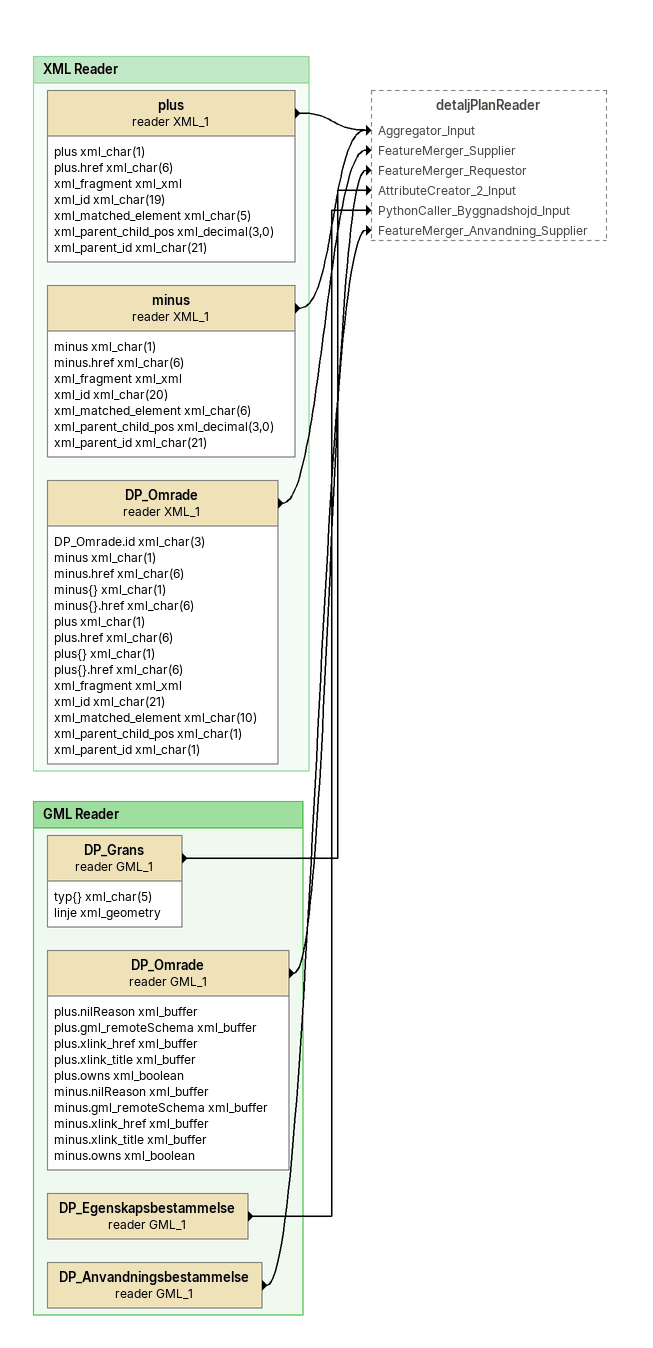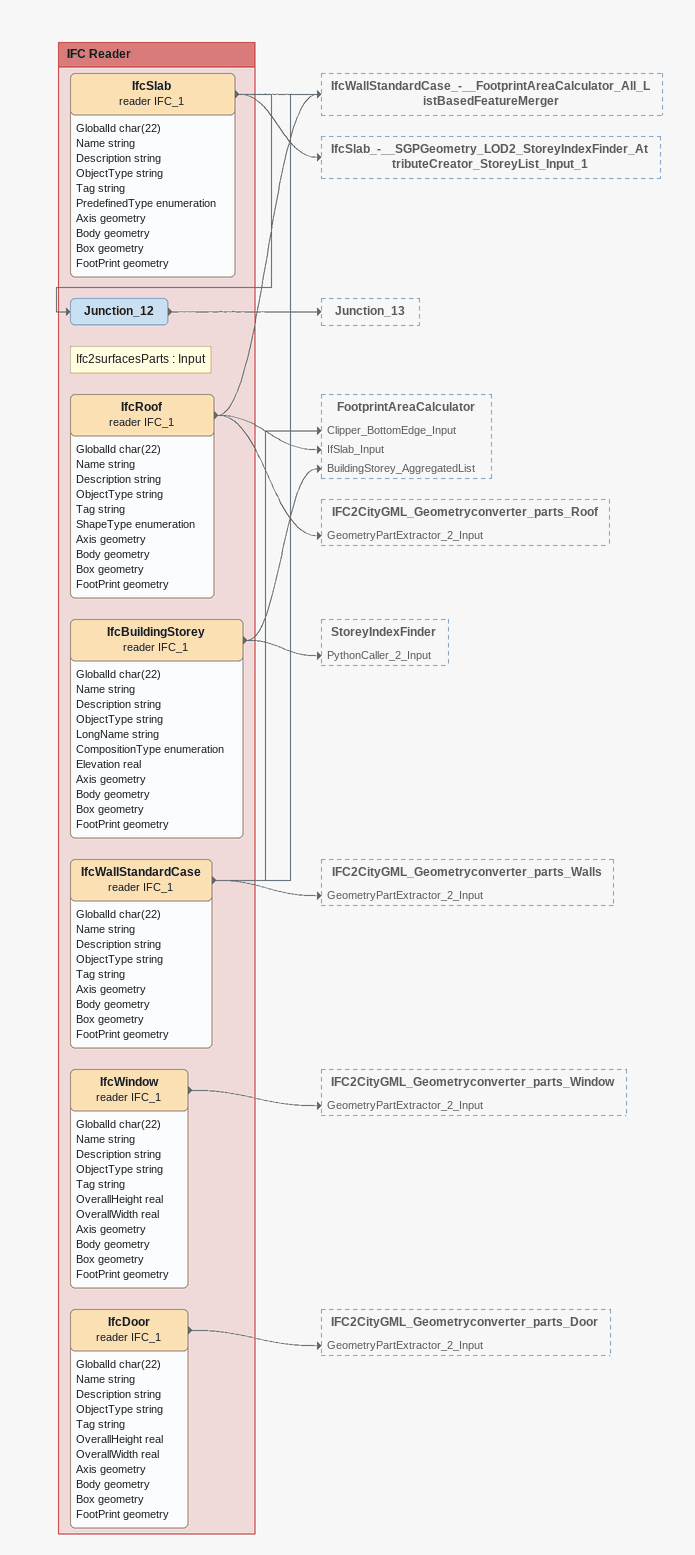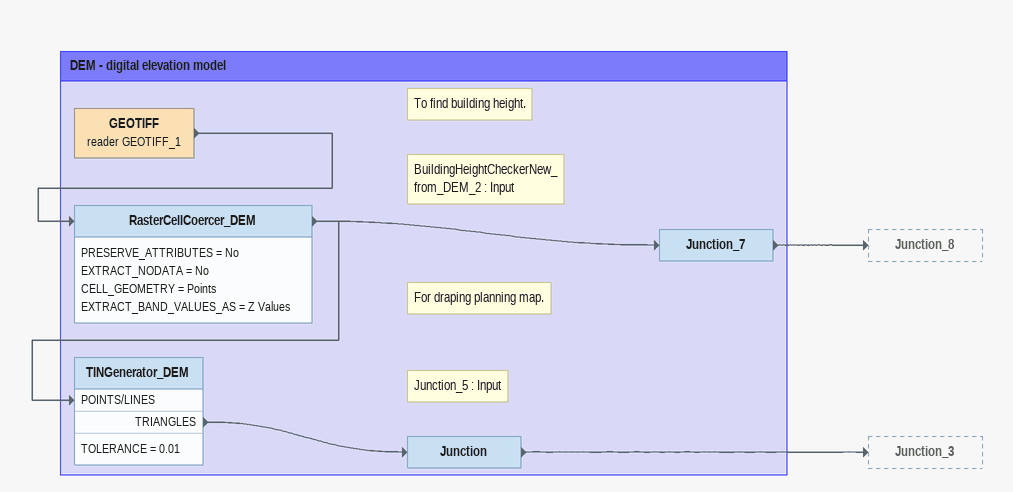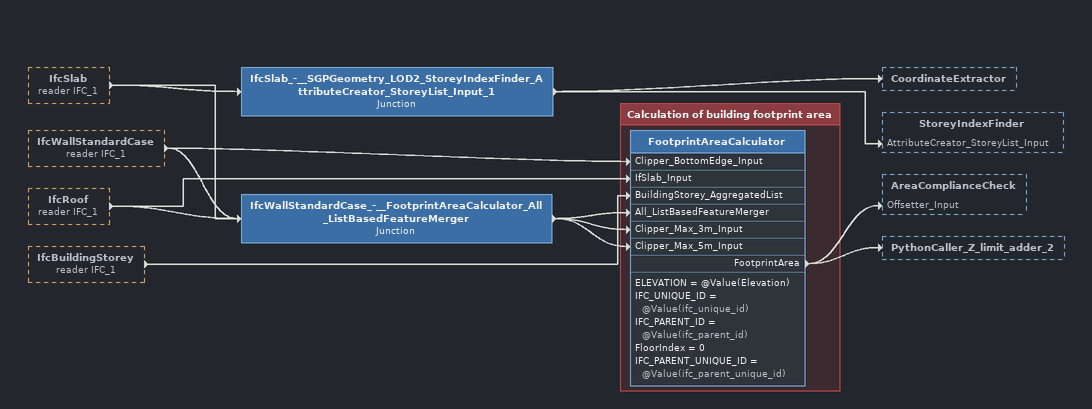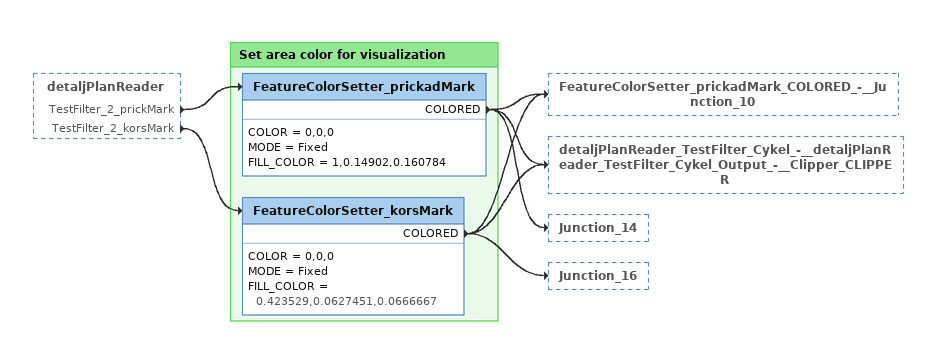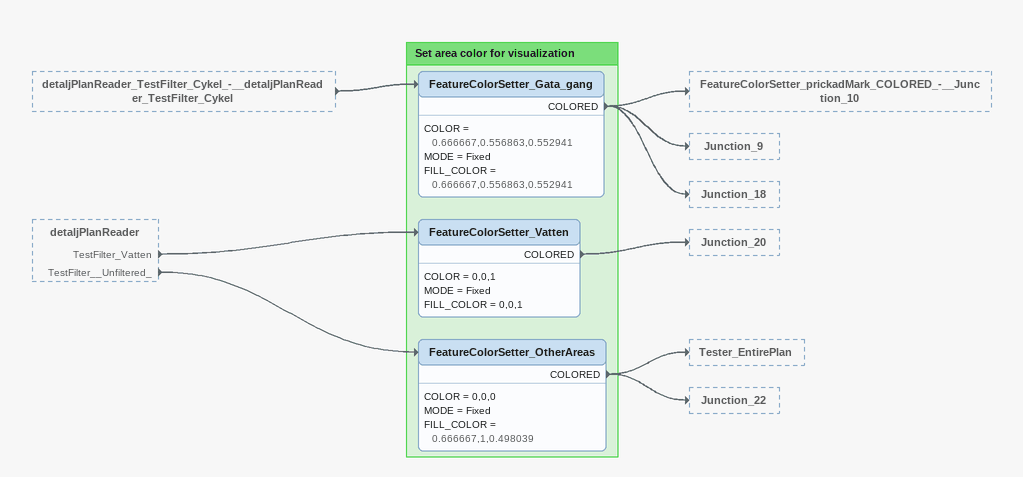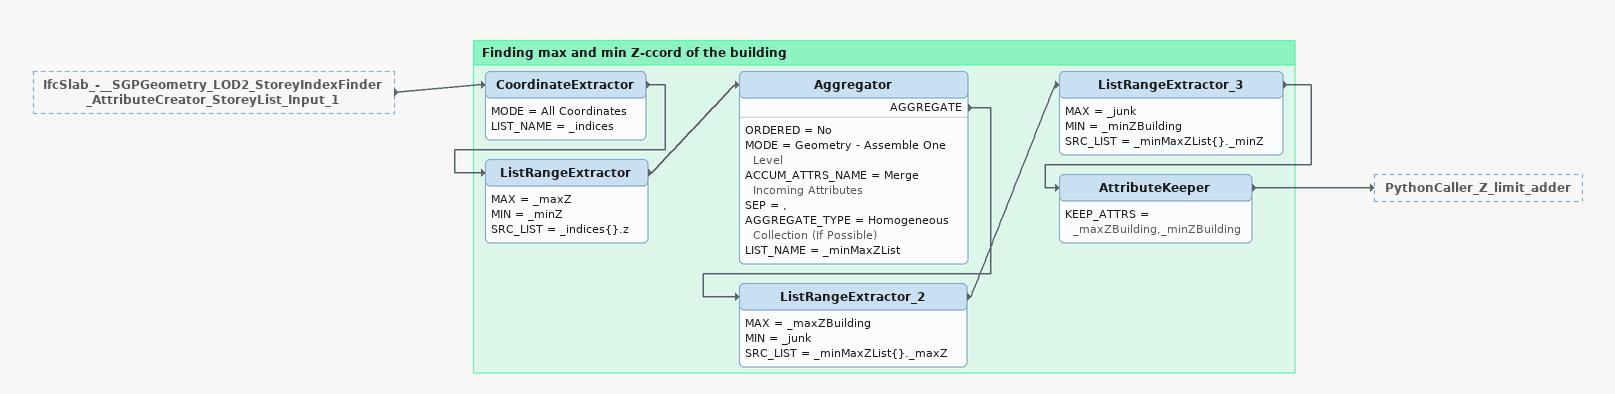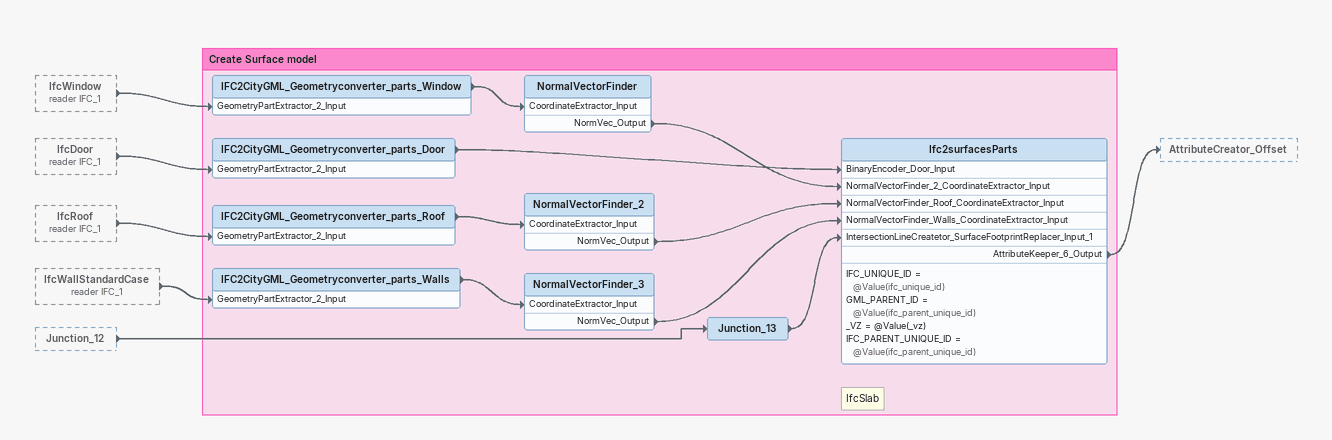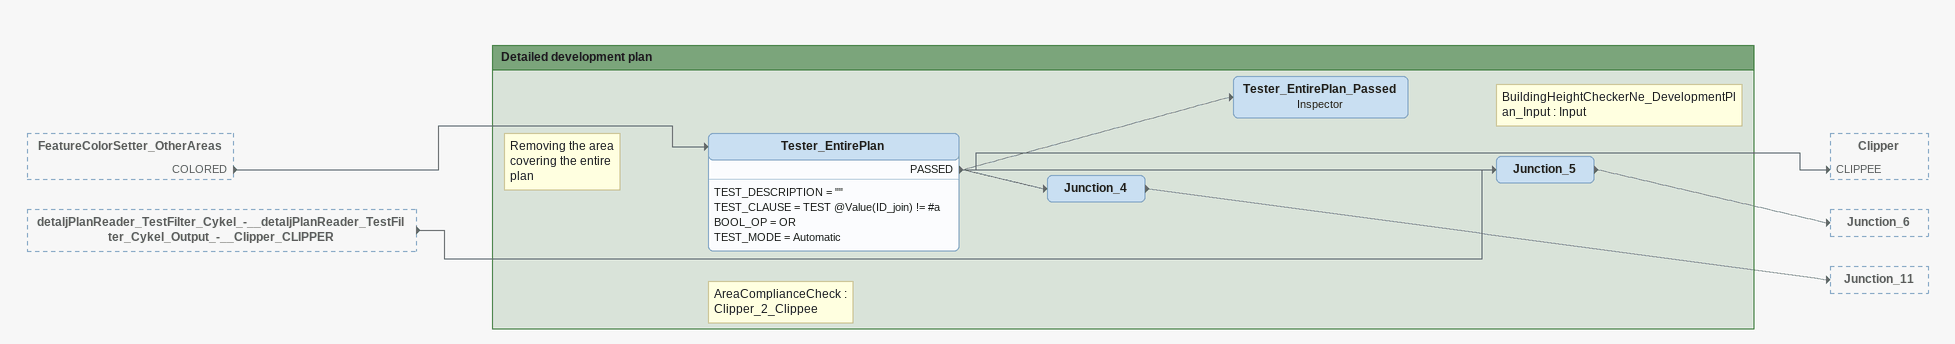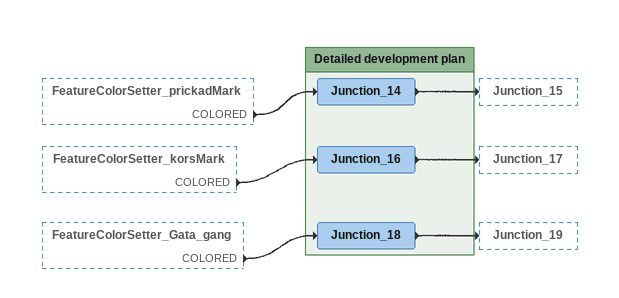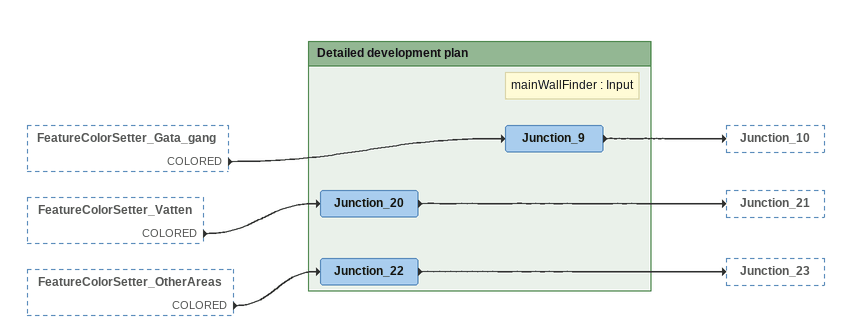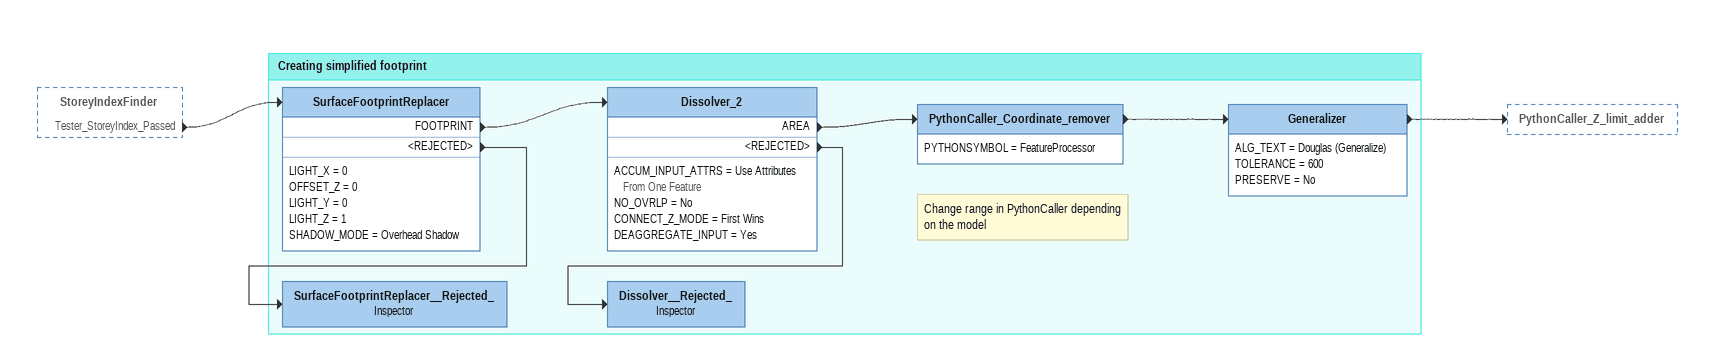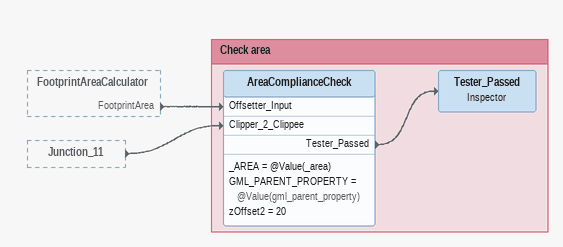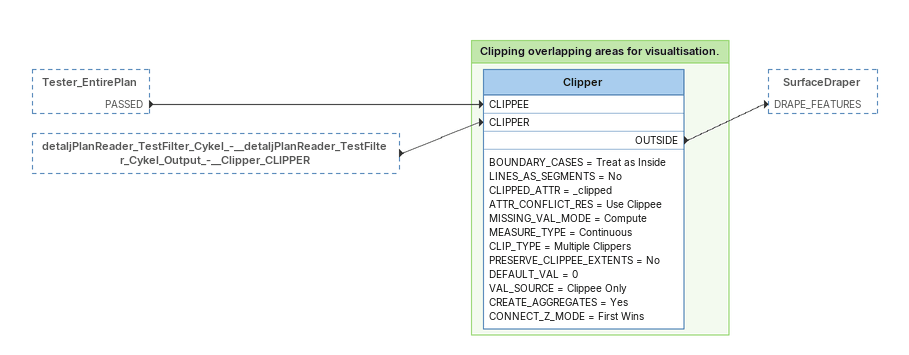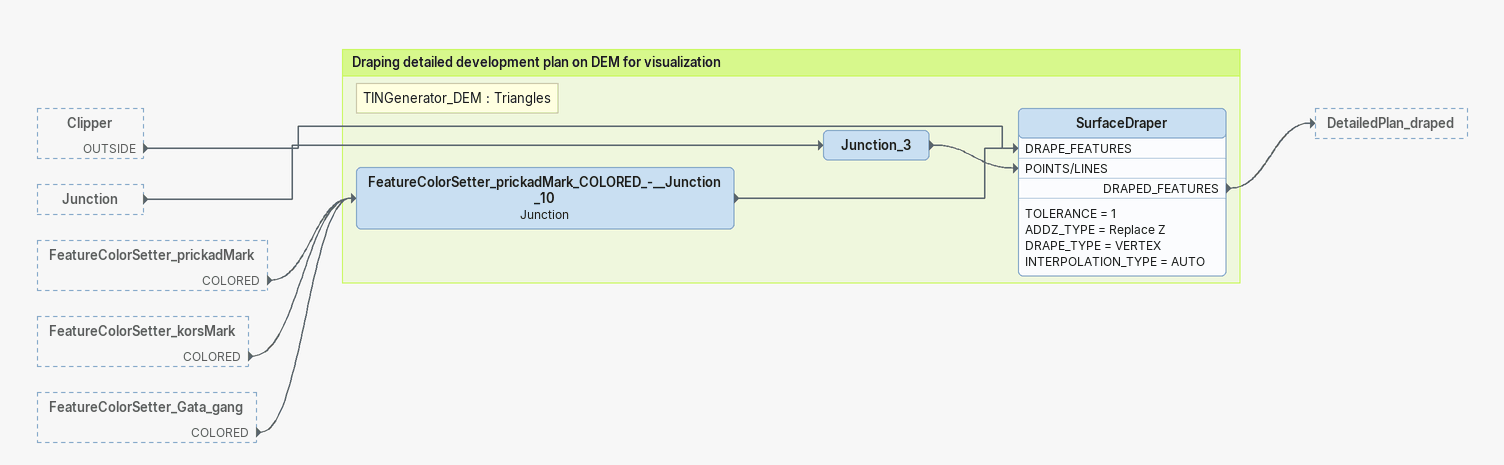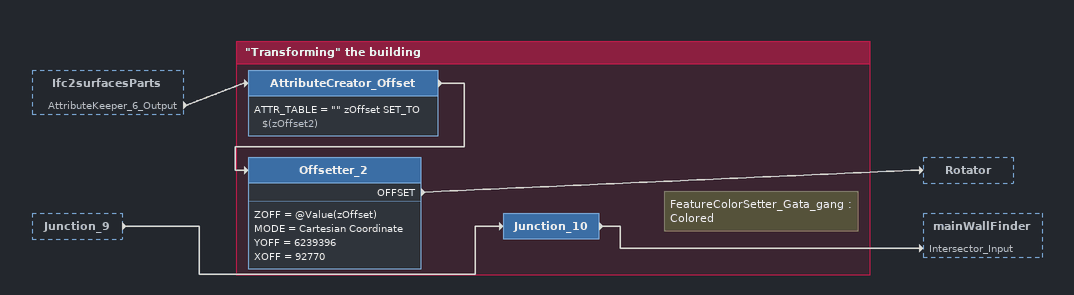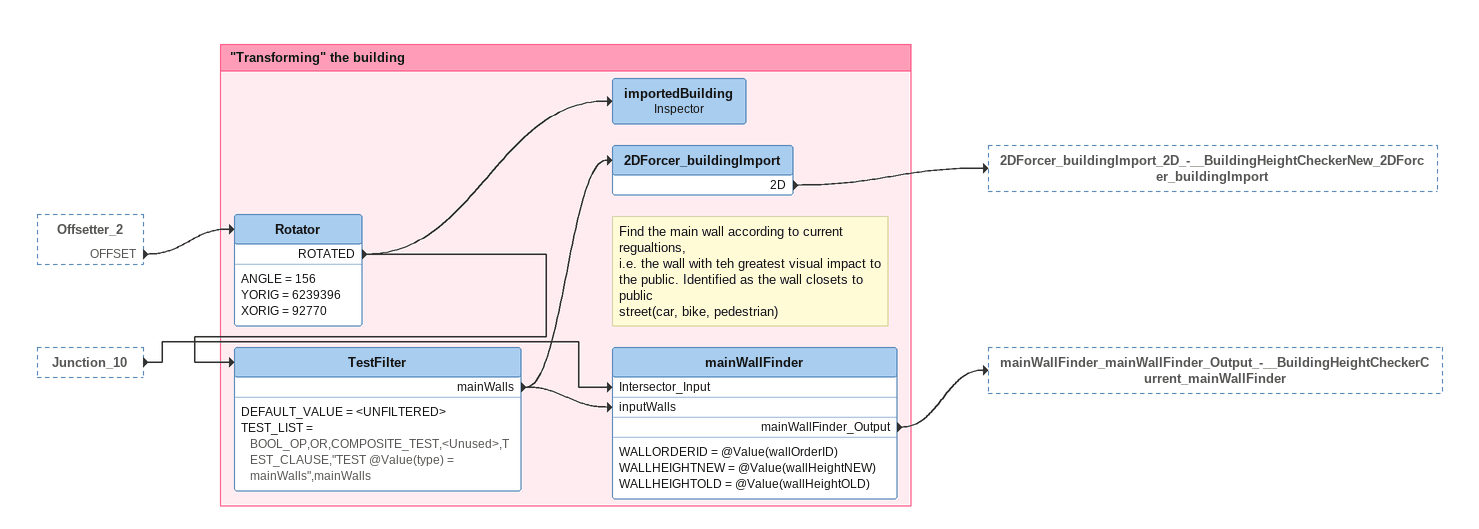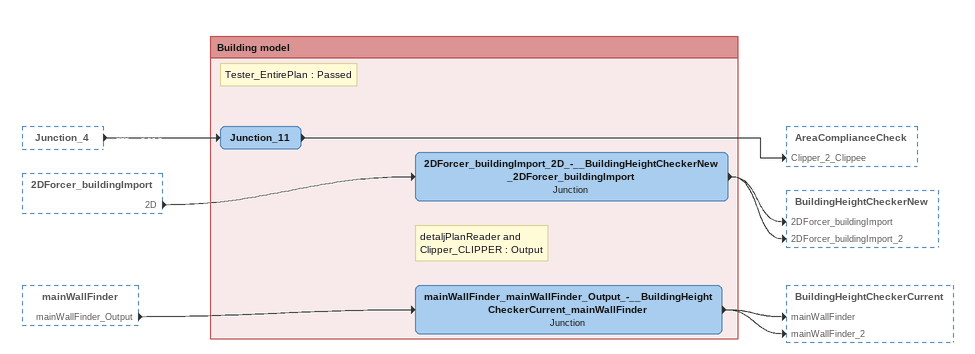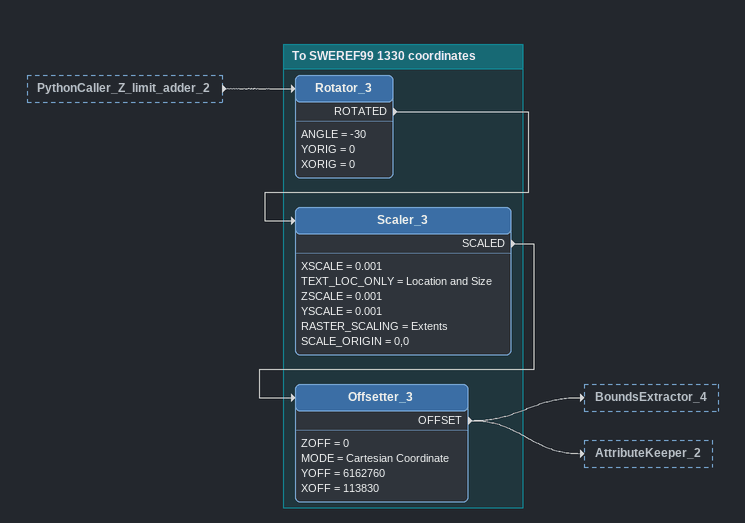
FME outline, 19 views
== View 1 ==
Bookmark: XML Reader
plus (reader XML_1)
    attributes: plus xml_char(1), plus.href xml_char(6), xml_fragment xml_xml, xml_id xml_char(19), xml_matched_element xml_char(5), xml_parent_child_pos xml_decimal(3,0), xml_parent_id xml_char(21)
    -> detaljPlanReader [Aggregator_Input]
minus (reader XML_1)
    attributes: minus xml_char(1), minus.href xml_char(6), xml_fragment xml_xml, xml_id xml_char(20), xml_matched_element xml_char(6), xml_parent_child_pos xml_decimal(3,0), xml_parent_id xml_char(21)
    -> detaljPlanReader [Aggregator_Input]
DP_Omrade (reader XML_1)
    attributes: DP_Omrade.id xml_char(3), minus xml_char(1), minus.href xml_char(6), minus{} xml_char(1), minus{}.href xml_char(6), plus xml_char(1), plus.href xml_char(6), plus{} xml_char(1), plus{}.href xml_char(6), xml_fragment xml_xml, xml_id xml_char(21), xml_matched_element xml_char(10), xml_parent_child_pos xml_char(1), xml_parent_id xml_char(1)
    -> detaljPlanReader [FeatureMerger_Supplier]

Bookmark: GML Reader
DP_Grans (reader GML_1)
    attributes: typ{} xml_char(5), linje xml_geometry
    -> detaljPlanReader [AttributeCreator_2_Input]
DP_Omrade (reader GML_1)
    attributes: plus.nilReason xml_buffer, plus.gml_remoteSchema xml_buffer, plus.xlink_href xml_buffer, plus.xlink_title xml_buffer, plus.owns xml_boolean, minus.nilReason xml_buffer, minus.gml_remoteSchema xml_buffer, minus.xlink_href xml_buffer, minus.xlink_title xml_buffer, minus.owns xml_boolean
    -> detaljPlanReader [FeatureMerger_Requestor]
DP_Egenskapsbestammelse (reader GML_1)
    -> detaljPlanReader [PythonCaller_Byggnadshojd_Input]
DP_Anvandningsbestammelse (reader GML_1)
    -> detaljPlanReader [FeatureMerger_Anvandning_Supplier]

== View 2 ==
Bookmark: IFC Reader
IfcSlab (reader IFC_1)
    attributes: GlobalId char(22), Name string, Description string, ObjectType string, Tag string, PredefinedType enumeration, Axis geometry, Body geometry, Box geometry, FootPrint geometry
    -> IfcWallStandardCase_-__FootprintAreaCalculator_All_ListBasedFeatureMerger
    -> IfcSlab_-__SGPGeometry_LOD2_StoreyIndexFinder_AttributeCreator_StoreyList_Input_1
    -> Junction_12
Note: Ifc2surfacesParts : Input
Junction_12
    -> Junction_13
IfcRoof (reader IFC_1)
    attributes: GlobalId char(22), Name string, Description string, ObjectType string, Tag string, ShapeType enumeration, Axis geometry, Body geometry, Box geometry, FootPrint geometry
    -> IfcWallStandardCase_-__FootprintAreaCalculator_All_ListBasedFeatureMerger
    -> IFC2CityGML_Geometryconverter_parts_Roof [GeometryPartExtractor_2_Input]
    -> FootprintAreaCalculator [IfSlab_Input]
IfcBuildingStorey (reader IFC_1)
    attributes: GlobalId char(22), Name string, Description string, ObjectType string, LongName string, CompositionType enumeration, Elevation real, Axis geometry, Body geometry, Box geometry, FootPrint geometry
    -> StoreyIndexFinder [PythonCaller_2_Input]
    -> FootprintAreaCalculator [BuildingStorey_AggregatedList]
IfcWallStandardCase (reader IFC_1)
    attributes: GlobalId char(22), Name string, Description string, ObjectType string, Tag string, Axis geometry, Body geometry, Box geometry, FootPrint geometry
    -> IfcWallStandardCase_-__FootprintAreaCalculator_All_ListBasedFeatureMerger
    -> IFC2CityGML_Geometryconverter_parts_Walls [GeometryPartExtractor_2_Input]
    -> FootprintAreaCalculator [Clipper_BottomEdge_Input]
IfcWindow (reader IFC_1)
    attributes: GlobalId char(22), Name string, Description string, ObjectType string, Tag string, OverallHeight real, OverallWidth real, Axis geometry, Body geometry, Box geometry, FootPrint geometry
    -> IFC2CityGML_Geometryconverter_parts_Window [GeometryPartExtractor_2_Input]
IfcDoor (reader IFC_1)
    attributes: GlobalId char(22), Name string, Description string, ObjectType string, Tag string, OverallHeight real, OverallWidth real, Axis geometry, Body geometry, Box geometry, FootPrint geometry
    -> IFC2CityGML_Geometryconverter_parts_Door [GeometryPartExtractor_2_Input]

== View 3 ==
Bookmark: DEM - digital elevation model
GEOTIFF (reader GEOTIFF_1)
    -> RasterCellCoercer_DEM
Note: To find building height.
RasterCellCoercer_DEM
    PRESERVE_ATTRIBUTES = No
    EXTRACT_NODATA = No
    CELL_GEOMETRY = Points
    EXTRACT_BAND_VALUES_AS = Z Values
    -> TINGenerator_DEM [POINTS/LINES]
    -> Junction_7
Note: BuildingHeightCheckerNew_ / from_DEM_2 : Input
Junction_7
    -> Junction_8
Note: For draping planning map.
TINGenerator_DEM
    TOLERANCE = 0.01
    TRIANGLES -> Junction
Note: Junction_5 : Input
Junction
    -> Junction_3

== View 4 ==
IfcSlab (reader IFC_1) [outside]
    -> IfcWallStandardCase_-__FootprintAreaCalculator_All_ListBasedFeatureMerger
    -> IfcSlab_-__SGPGeometry_LOD2_StoreyIndexFinder_AttributeCreator_StoreyList_Input_1
IfcWallStandardCase (reader IFC_1) [outside]
    -> IfcWallStandardCase_-__FootprintAreaCalculator_All_ListBasedFeatureMerger
    -> FootprintAreaCalculator [Clipper_BottomEdge_Input]
IfcRoof (reader IFC_1) [outside]
    -> IfcWallStandardCase_-__FootprintAreaCalculator_All_ListBasedFeatureMerger
    -> FootprintAreaCalculator [IfSlab_Input]
IfcBuildingStorey (reader IFC_1) [outside]
    -> FootprintAreaCalculator [BuildingStorey_AggregatedList]
IfcSlab_-__SGPGeometry_LOD2_StoreyIndexFinder_AttributeCreator_StoreyList_Input_1: Junction
    -> CoordinateExtractor
    -> StoreyIndexFinder [AttributeCreator_StoreyList_Input]
IfcWallStandardCase_-__FootprintAreaCalculator_All_ListBasedFeatureMerger: Junction
    -> FootprintAreaCalculator [All_ListBasedFeatureMerger]
    -> FootprintAreaCalculator [Clipper_Max_3m_Input]
    -> FootprintAreaCalculator [Clipper_Max_5m_Input]

Bookmark: Calculation of building footprint area
FootprintAreaCalculator
    ELEVATION = @Value(Elevation)
    IFC_UNIQUE_ID = @Value(ifc_unique_id)
    IFC_PARENT_ID = @Value(ifc_parent_id)
    FloorIndex = 0
    IFC_PARENT_UNIQUE_ID = @Value(ifc_parent_unique_id)
    FootprintArea -> AreaComplianceCheck [Offsetter_Input]
    FootprintArea -> PythonCaller_Z_limit_adder_2

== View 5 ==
detaljPlanReader [outside]
    TestFilter_2_prickMark -> FeatureColorSetter_prickadMark
    TestFilter_2_korsMark -> FeatureColorSetter_korsMark

Bookmark: Set area color for visualization
FeatureColorSetter_prickadMark
    COLOR = 0,0,0
    MODE = Fixed
    FILL_COLOR = 1,0.14902,0.160784
    COLORED -> FeatureColorSetter_prickadMark_COLORED_-__Junction_10
    COLORED -> detaljPlanReader_TestFilter_Cykel_-__detaljPlanReader_TestFilter_Cykel_Output_-__Clipper_CLIPPER
    COLORED -> Junction_14
FeatureColorSetter_korsMark
    COLOR = 0,0,0
    MODE = Fixed
    FILL_COLOR = 0.423529,0.0627451,0.0666667
    COLORED -> FeatureColorSetter_prickadMark_COLORED_-__Junction_10
    COLORED -> detaljPlanReader_TestFilter_Cykel_-__detaljPlanReader_TestFilter_Cykel_Output_-__Clipper_CLIPPER
    COLORED -> Junction_16

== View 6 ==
detaljPlanReader_TestFilter_Cykel_-__detaljPlanReader_TestFilter_Cykel [outside]
    -> FeatureColorSetter_Gata_gang
detaljPlanReader [outside]
    TestFilter_Vatten -> FeatureColorSetter_Vatten
    TestFilter__Unfiltered_ -> FeatureColorSetter_OtherAreas

Bookmark: Set area color for visualization
FeatureColorSetter_Gata_gang
    COLOR = 0.666667,0.556863,0.552941
    MODE = Fixed
    FILL_COLOR = 0.666667,0.556863,0.552941
    COLORED -> FeatureColorSetter_prickadMark_COLORED_-__Junction_10
    COLORED -> Junction_9
    COLORED -> Junction_18
FeatureColorSetter_Vatten
    COLOR = 0,0,1
    MODE = Fixed
    FILL_COLOR = 0,0,1
    COLORED -> Junction_20
FeatureColorSetter_OtherAreas
    COLOR = 0,0,0
    MODE = Fixed
    FILL_COLOR = 0.666667,1,0.498039
    COLORED -> Tester_EntirePlan
    COLORED -> Junction_22

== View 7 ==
IfcSlab_-__SGPGeometry_LOD2_StoreyIndexFinder_AttributeCreator_StoreyList_Input_1 [outside]
    -> CoordinateExtractor

Bookmark: Finding max and min Z-ccord of the building
CoordinateExtractor
    MODE = All Coordinates
    LIST_NAME = _indices
    -> ListRangeExtractor
ListRangeExtractor
    MAX = _maxZ
    MIN = _minZ
    SRC_LIST = _indices{}.z
    -> Aggregator
Aggregator
    ORDERED = No
    MODE = Geometry - Assemble One Level
    ACCUM_ATTRS_NAME = Merge Incoming Attributes
    SEP = ,
    AGGREGATE_TYPE = Homogeneous Collection (If Possible)
    LIST_NAME = _minMaxZList
    AGGREGATE -> ListRangeExtractor_2
ListRangeExtractor_2
    MAX = _maxZBuilding
    MIN = _junk
    SRC_LIST = _minMaxZList{}._maxZ
    -> ListRangeExtractor_3
ListRangeExtractor_3
    MAX = _junk
    MIN = _minZBuilding
    SRC_LIST = _minMaxZList{}._minZ
    -> AttributeKeeper
AttributeKeeper
    KEEP_ATTRS = _maxZBuilding,_minZBuilding
    -> PythonCaller_Z_limit_adder

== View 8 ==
IfcWindow (reader IFC_1) [outside]
    -> IFC2CityGML_Geometryconverter_parts_Window [GeometryPartExtractor_2_Input]
IfcDoor (reader IFC_1) [outside]
    -> IFC2CityGML_Geometryconverter_parts_Door [GeometryPartExtractor_2_Input]
IfcRoof (reader IFC_1) [outside]
    -> IFC2CityGML_Geometryconverter_parts_Roof [GeometryPartExtractor_2_Input]
IfcWallStandardCase (reader IFC_1) [outside]
    -> IFC2CityGML_Geometryconverter_parts_Walls [GeometryPartExtractor_2_Input]
Junction_12 [outside]
    -> Junction_13

Bookmark: Create Surface model
Note: IfcSlab
Junction_13
    -> Ifc2surfacesParts [IntersectionLineCreatetor_SurfaceFootprintReplacer_Input_1]
IFC2CityGML_Geometryconverter_parts_Roof
    -> NormalVectorFinder_2 [CoordinateExtractor_Input]
NormalVectorFinder_2
    NormVec_Output -> Ifc2surfacesParts [NormalVectorFinder_Roof_CoordinateExtractor_Input]
IFC2CityGML_Geometryconverter_parts_Walls
    -> NormalVectorFinder_3 [CoordinateExtractor_Input]
NormalVectorFinder_3
    NormVec_Output -> Ifc2surfacesParts [NormalVectorFinder_Walls_CoordinateExtractor_Input]
IFC2CityGML_Geometryconverter_parts_Window
    -> NormalVectorFinder [CoordinateExtractor_Input]
NormalVectorFinder
    NormVec_Output -> Ifc2surfacesParts [NormalVectorFinder_2_CoordinateExtractor_Input]
IFC2CityGML_Geometryconverter_parts_Door
    -> Ifc2surfacesParts [BinaryEncoder_Door_Input]
Ifc2surfacesParts
    IFC_UNIQUE_ID = @Value(ifc_unique_id)
    GML_PARENT_ID = @Value(ifc_parent_unique_id)
    _VZ = @Value(_vz)
    IFC_PARENT_UNIQUE_ID = @Value(ifc_parent_unique_id)
    AttributeKeeper_6_Output -> AttributeCreator_Offset

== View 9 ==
FeatureColorSetter_OtherAreas [outside]
    COLORED -> Tester_EntirePlan
detaljPlanReader_TestFilter_Cykel_-__detaljPlanReader_TestFilter_Cykel_Output_-__Clipper_CLIPPER [outside]
    -> Junction_5

Bookmark: Detailed development plan
Note: Removing the area / covering the entire / plan
Tester_EntirePlan
    TEST_DESCRIPTION = ""
    TEST_CLAUSE = TEST @Value(ID_join) != #a
    BOOL_OP = OR
    TEST_MODE = Automatic
    PASSED -> Clipper [CLIPPEE]
    PASSED -> Junction_5
    PASSED -> Tester_EntirePlan_Passed
    PASSED -> Junction_4
Tester_EntirePlan_Passed: Inspector
Note: BuildingHeightCheckerNe_DevelopmentPlan_Input : Input
Junction_5
    -> Junction_6
Note: AreaComplianceCheck : Clipper_2_Clippee
Junction_4
    -> Junction_11

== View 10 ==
FeatureColorSetter_prickadMark [outside]
    COLORED -> Junction_14
FeatureColorSetter_korsMark [outside]
    COLORED -> Junction_16
FeatureColorSetter_Gata_gang [outside]
    COLORED -> Junction_18

Bookmark: Detailed development plan
Junction_14
    -> Junction_15
Junction_16
    -> Junction_17
Junction_18
    -> Junction_19

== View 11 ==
FeatureColorSetter_Gata_gang [outside]
    COLORED -> Junction_9
FeatureColorSetter_Vatten [outside]
    COLORED -> Junction_20
FeatureColorSetter_OtherAreas [outside]
    COLORED -> Junction_22

Bookmark: Detailed development plan
Note: mainWallFinder : Input
Junction_9
    -> Junction_10
Junction_20
    -> Junction_21
Junction_22
    -> Junction_23

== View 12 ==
StoreyIndexFinder [outside]
    Tester_StoreyIndex_Passed -> SurfaceFootprintReplacer

Bookmark: Creating simplified footprint
SurfaceFootprintReplacer
    LIGHT_X = 0
    OFFSET_Z = 0
    LIGHT_Y = 0
    LIGHT_Z = 1
    SHADOW_MODE = Overhead Shadow
    FOOTPRINT -> Dissolver_2
    <REJECTED> -> SurfaceFootprintReplacer__Rejected_
Dissolver_2
    ACCUM_INPUT_ATTRS = Use Attributes From One Feature
    NO_OVRLP = No
    CONNECT_Z_MODE = First Wins
    DEAGGREGATE_INPUT = Yes
    AREA -> PythonCaller_Coordinate_remover
    <REJECTED> -> Dissolver__Rejected_
Note: Change range in PythonCaller depending on the model
PythonCaller_Coordinate_remover
    PYTHONSYMBOL = FeatureProcessor
    -> Generalizer
Generalizer
    ALG_TEXT = Douglas (Generalize)
    TOLERANCE = 600
    PRESERVE = No
    -> PythonCaller_Z_limit_adder
Dissolver__Rejected_: Inspector
SurfaceFootprintReplacer__Rejected_: Inspector

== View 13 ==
FootprintAreaCalculator [outside]
    FootprintArea -> AreaComplianceCheck [Offsetter_Input]
Junction_11 [outside]
    -> AreaComplianceCheck [Clipper_2_Clippee]

Bookmark: Check area
AreaComplianceCheck
    _AREA = @Value(_area)
    GML_PARENT_PROPERTY = @Value(gml_parent_property)
    zOffset2 = 20
    Tester_Passed -> Tester_Passed
Tester_Passed: Inspector

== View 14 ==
Tester_EntirePlan [outside]
    PASSED -> Clipper [CLIPPEE]
detaljPlanReader_TestFilter_Cykel_-__detaljPlanReader_TestFilter_Cykel_Output_-__Clipper_CLIPPER [outside]
    -> Clipper [CLIPPER]

Bookmark: Clipping overlapping areas for visualtisation.
Clipper
    BOUNDARY_CASES = Treat as Inside
    LINES_AS_SEGMENTS = No
    CLIPPED_ATTR = _clipped
    ATTR_CONFLICT_RES = Use Clippee
    MISSING_VAL_MODE = Compute
    MEASURE_TYPE = Continuous
    CLIP_TYPE = Multiple Clippers
    PRESERVE_CLIPPEE_EXTENTS = No
    DEFAULT_VAL = 0
    VAL_SOURCE = Clippee Only
    CREATE_AGGREGATES = Yes
    CONNECT_Z_MODE = First Wins
    OUTSIDE -> SurfaceDraper [DRAPE_FEATURES]

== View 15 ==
Clipper [outside]
    OUTSIDE -> SurfaceDraper [DRAPE_FEATURES]
Junction [outside]
    -> Junction_3
FeatureColorSetter_prickadMark [outside]
    COLORED -> FeatureColorSetter_prickadMark_COLORED_-__Junction_10
FeatureColorSetter_korsMark [outside]
    COLORED -> FeatureColorSetter_prickadMark_COLORED_-__Junction_10
FeatureColorSetter_Gata_gang [outside]
    COLORED -> FeatureColorSetter_prickadMark_COLORED_-__Junction_10

Bookmark: Draping detailed development plan on DEM for visualization
FeatureColorSetter_prickadMark_COLORED_-__Junction_10: Junction
    -> SurfaceDraper [DRAPE_FEATURES]
Note: TINGenerator_DEM : Triangles
Junction_3
    -> SurfaceDraper [POINTS/LINES]
SurfaceDraper
    TOLERANCE = 1
    ADDZ_TYPE = Replace Z
    DRAPE_TYPE = VERTEX
    INTERPOLATION_TYPE = AUTO
    DRAPED_FEATURES -> DetailedPlan_draped

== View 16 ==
Ifc2surfacesParts [outside]
    AttributeKeeper_6_Output -> AttributeCreator_Offset
Junction_9 [outside]
    -> Junction_10

Bookmark: "Transforming" the building
Note: FeatureColorSetter_Gata_gang : Colored
Junction_10
    -> mainWallFinder [Intersector_Input]
AttributeCreator_Offset
    ATTR_TABLE = "" zOffset SET_TO $(zOffset2)
    -> Offsetter_2
Offsetter_2
    ZOFF = @Value(zOffset)
    MODE = Cartesian Coordinate
    YOFF = 6239396
    XOFF = 92770
    OFFSET -> Rotator

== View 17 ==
Offsetter_2 [outside]
    OFFSET -> Rotator
Junction_10 [outside]
    -> mainWallFinder [Intersector_Input]

Bookmark: "Transforming" the building
Rotator
    ANGLE = 156
    YORIG = 6239396
    XORIG = 92770
    ROTATED -> importedBuilding
    ROTATED -> TestFilter
importedBuilding: Inspector
TestFilter
    DEFAULT_VALUE = <UNFILTERED>
    TEST_LIST = BOOL_OP,OR,COMPOSITE_TEST,<Unused>,TEST_CLAUSE,"TEST @Value(type) = mainWalls",mainWalls
    mainWalls -> 2DForcer_buildingImport
    mainWalls -> mainWallFinder [inputWalls]
2DForcer_buildingImport
    2D -> 2DForcer_buildingImport_2D_-__BuildingHeightCheckerNew_2DForcer_buildingImport
Note: Find the main wall according to current regualtions, / i.e. the wall with teh greatest visual impact to / the public. Identified as the wall closets to public / street(car, bike, pedestrian)
mainWallFinder
    WALLORDERID = @Value(wallOrderID)
    WALLHEIGHTNEW = @Value(wallHeightNEW)
    WALLHEIGHTOLD = @Value(wallHeightOLD)
    mainWallFinder_Output -> mainWallFinder_mainWallFinder_Output_-__BuildingHeightCheckerCurrent_mainWallFinder

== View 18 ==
Junction_4 [outside]
    -> Junction_11
2DForcer_buildingImport [outside]
    2D -> 2DForcer_buildingImport_2D_-__BuildingHeightCheckerNew_2DForcer_buildingImport
mainWallFinder [outside]
    mainWallFinder_Output -> mainWallFinder_mainWallFinder_Output_-__BuildingHeightCheckerCurrent_mainWallFinder

Bookmark: Building model
Note: Tester_EntirePlan : Passed
Junction_11
    -> AreaComplianceCheck [Clipper_2_Clippee]
2DForcer_buildingImport_2D_-__BuildingHeightCheckerNew_2DForcer_buildingImport: Junction
    -> BuildingHeightCheckerNew [2DForcer_buildingImport]
    -> BuildingHeightCheckerNew [2DForcer_buildingImport_2]
Note: detaljPlanReader and / Clipper_CLIPPER : Output
mainWallFinder_mainWallFinder_Output_-__BuildingHeightCheckerCurrent_mainWallFinder: Junction
    -> BuildingHeightCheckerCurrent [mainWallFinder]
    -> BuildingHeightCheckerCurrent [mainWallFinder_2]

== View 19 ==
PythonCaller_Z_limit_adder_2 [outside]
    -> Rotator_3

Bookmark: To SWEREF99 1330 coordinates
Rotator_3
    ANGLE = -30
    YORIG = 0
    XORIG = 0
    ROTATED -> Scaler_3
Scaler_3
    XSCALE = 0.001
    TEXT_LOC_ONLY = Location and Size
    ZSCALE = 0.001
    YSCALE = 0.001
    RASTER_SCALING = Extents
    SCALE_ORIGIN = 0,0
    SCALED -> Offsetter_3
Offsetter_3
    ZOFF = 0
    MODE = Cartesian Coordinate
    YOFF = 6162760
    XOFF = 113830
    OFFSET -> BoundsExtractor_4
    OFFSET -> AttributeKeeper_2
